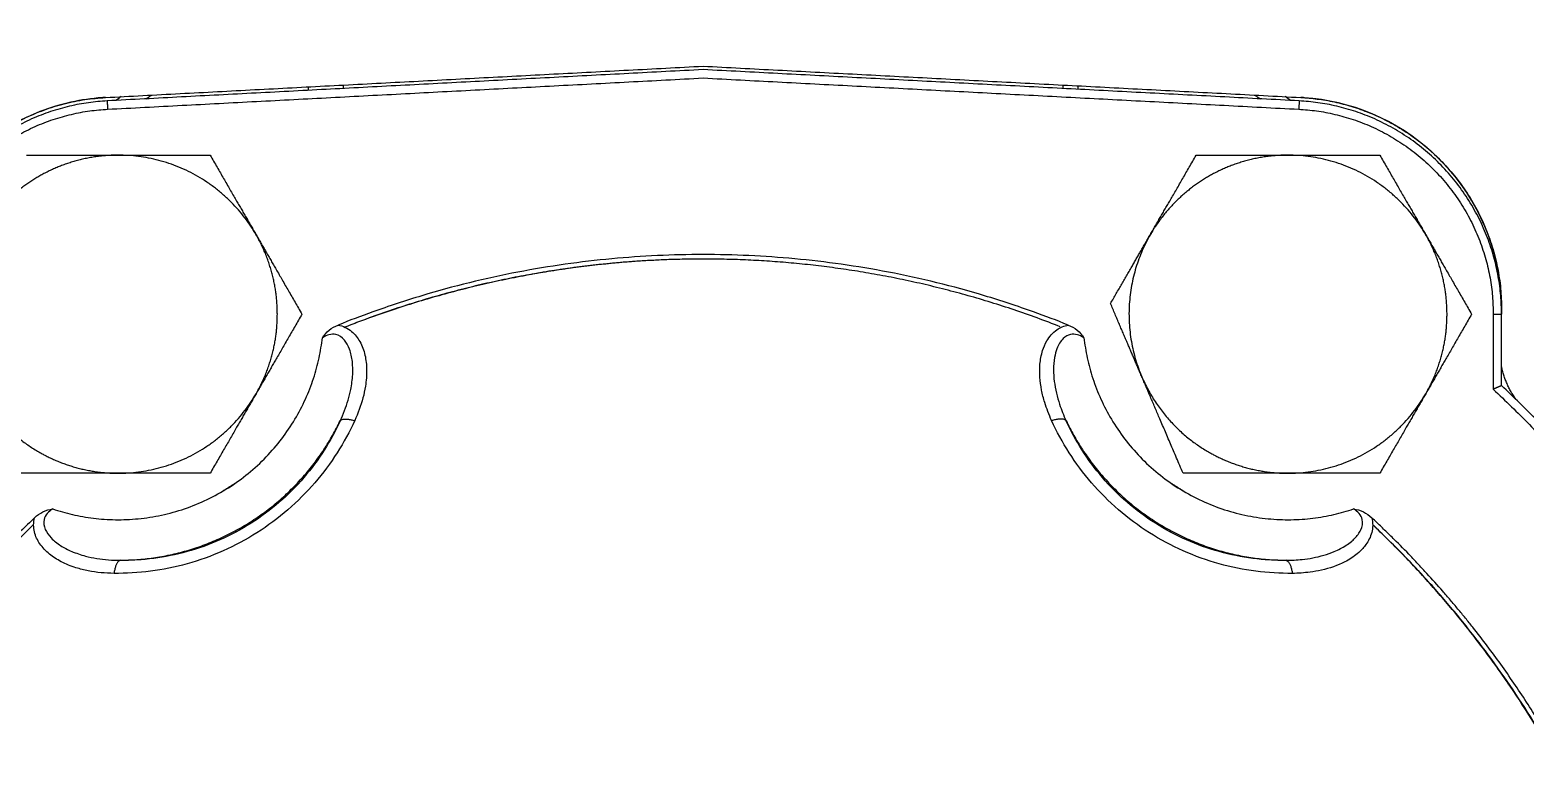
# Model space of a CAD drawing. Extents: x -6531732 to 89637, y -8915 to 32458.
# Drawn here: x 71359.5 to 71471.6, y 19931.1 to 19986.6 of the extents above; entities that cross this region are included whole.
import ezdxf

# ---------------------------------------------------------------- set-up
doc = ezdxf.new("R2010")
doc.units = 0
doc.layers.add('SAN-MC-TEXT', color=7, linetype='Continuous')

# ---------------------------------------------------------------- blocks, each defined once
blk = doc.blocks.new('VALVE_04.0 (100)_751_201_F')
for points, weights in [([(4.09, 10.53), (4.09, 12.5037), (2.376, 13.4825)], [1, 0.864838253941, 1]), ([(4.09, 10.53), (4.09, 12.5037), (2.376, 13.4825)], [1, 0.864838253941, 1]), ([(-2.355, 11.8), (-2.355, 12.3931), (-1.7627, 12.4241)], [1, 0.646042847864, 0.793228357921]), ([(-2.355, 11.8), (-2.355, 12.3931), (-1.7627, 12.4241)], [1, 0.646042847864, 0.793228357921]), ([(-1.758, 12.4141), (-2.355, 12.3828), (-2.355, 11.785)], [1, 0.725374342065, 1]), ([(-1.758, 12.4141), (-2.355, 12.3828), (-2.355, 11.785)], [1, 0.725374342065, 1]), ([(2.355, 11.785), (2.355, 12.3828), (1.758, 12.4141)], [1, 0.72537439996, 1]), ([(2.355, 11.785), (2.355, 12.3828), (1.758, 12.4141)], [1, 0.72537439996, 1]), ([(1.7627, 12.4241), (2.355, 12.3931), (2.355, 11.8)], [1, 0.646042847864, 0.793228357921]), ([(1.7627, 12.4241), (2.355, 12.3931), (2.355, 11.8)], [1, 0.646042847864, 0.793228357921]), ([(-2.3304, 11.785), (-2.3304, 12.3595), (-1.7567, 12.3895)], [1, 0.725374342065, 1]), ([(-2.3304, 11.785), (-2.3304, 12.3595), (-1.7567, 12.3895)], [1, 0.725374342065, 1]), ([(1.7567, 12.3895), (2.3304, 12.3595), (2.3304, 11.785)], [1, 0.72537439996, 1]), ([(1.7567, 12.3895), (2.3304, 12.3595), (2.3304, 11.785)], [1, 0.72537439996, 1]), ([(-1.9958, 12.254), (-1.8507, 12.254), (-1.725, 12.254)], [1.16924534799, 1.25968679041, 1.25968679041]), ([(-1.9958, 12.254), (-1.8507, 12.254), (-1.725, 12.254)], [1.16924534799, 1.25968679041, 1.25968679041]), ([(-1.3188, 12.0195), (-1.4542, 12.254), (-1.725, 12.254)], [0.803847577755, 0.696152420793, 0.803847580658]), ([(-1.3188, 12.0195), (-1.4542, 12.254), (-1.725, 12.254)], [0.803847577755, 0.696152420793, 0.803847580658]), ([(-1.725, 12.254), (-1.5993, 12.254), (-1.4542, 12.254)], [1.25968679041, 1.25968679041, 1.16924534799]), ([(-1.725, 12.254), (-1.5993, 12.254), (-1.4542, 12.254)], [1.25968679041, 1.25968679041, 1.16924534799]), ([(-1.4542, 12.254), (-1.3817, 12.1283), (-1.3188, 12.0195)], [1.16924534799, 1.25968679041, 1.25968679041]), ([(-1.4542, 12.254), (-1.3817, 12.1283), (-1.3188, 12.0195)], [1.16924534799, 1.25968679041, 1.25968679041]), ([(1.3188, 12.0195), (1.3817, 12.1283), (1.4542, 12.254)], [1.25968679041, 1.25968679041, 1.16924534799]), ([(1.3188, 12.0195), (1.3817, 12.1283), (1.4542, 12.254)], [1.25968679041, 1.25968679041, 1.16924534799]), ([(1.4542, 12.254), (1.5993, 12.254), (1.725, 12.254)], [1.16924534799, 1.25968679041, 1.25968679041]), ([(1.4542, 12.254), (1.5993, 12.254), (1.725, 12.254)], [1.16924534799, 1.25968679041, 1.25968679041]), ([(1.725, 12.254), (1.8507, 12.254), (1.9958, 12.254)], [1.25968679041, 1.25968679041, 1.16924534799]), ([(1.725, 12.254), (1.8507, 12.254), (1.9958, 12.254)], [1.25968679041, 1.25968679041, 1.16924534799]), ([(2.1312, 12.0195), (1.9958, 12.254), (1.725, 12.254)], [0.803847577755, 0.696152420793, 0.803847580658]), ([(2.1312, 12.0195), (1.9958, 12.254), (1.725, 12.254)], [0.803847577755, 0.696152420793, 0.803847580658]), ([(1.9958, 12.254), (2.0683, 12.1283), (2.1312, 12.0195)], [1.16924534799, 1.25968679041, 1.25968679041]), ([(1.9958, 12.254), (2.0683, 12.1283), (2.1312, 12.0195)], [1.16924534799, 1.25968679041, 1.25968679041]), ([(-1.3188, 12.0195), (-1.256, 11.9107), (-1.1834, 11.785)], [1.25968679041, 1.25968679041, 1.16924534799]), ([(-1.256, 11.785), (-1.256, 11.9107), (-1.3188, 12.0195)], [1, 0.866025404282, 0.803847577755]), ([(-1.3188, 12.0195), (-1.256, 11.9107), (-1.1834, 11.785)], [1.25968679041, 1.25968679041, 1.16924534799]), ([(-1.256, 11.785), (-1.256, 11.9107), (-1.3188, 12.0195)], [1, 0.866025404282, 0.803847577755]), ([(1.2015, 11.8163), (1.2634, 11.9236), (1.3188, 12.0195)], [1.18940878992, 1.25968679041, 1.25968679041]), ([(1.2015, 11.8163), (1.2634, 11.9236), (1.3188, 12.0195)], [1.18940878992, 1.25968679041, 1.25968679041]), ([(1.3188, 12.0195), (1.2015, 11.8163), (1.2938, 11.6006)], [0.803847581383, 0.708824126749, 0.781486140965]), ([(1.3188, 12.0195), (1.2015, 11.8163), (1.2938, 11.6006)], [0.803847581383, 0.708824126749, 0.781486140965]), ([(2.1312, 12.0195), (2.194, 11.9107), (2.2666, 11.785)], [1.25968679041, 1.25968679041, 1.16924534799]), ([(2.194, 11.785), (2.194, 11.9107), (2.1312, 12.0195)], [1, 0.866025404282, 0.803847577755]), ([(2.1312, 12.0195), (2.194, 11.9107), (2.2666, 11.785)], [1.25968679041, 1.25968679041, 1.16924534799]), ([(2.194, 11.785), (2.194, 11.9107), (2.1312, 12.0195)], [1, 0.866025404282, 0.803847577755]), ([(0, 11.9476), (-0.5414, 11.9476), (-1.0569, 11.7468)], [1, 0.902104793356, 0.842543472648]), ([(0, 11.9476), (-0.5454, 11.9476), (-1.0531, 11.7482)], [1, 0.901457541069, 0.841757546987]), ([(1.0531, 11.7482), (0.5454, 11.9476), (0, 11.9476)], [0.841754041087, 0.901454647574, 1]), ([(1.0531, 11.7482), (0.5454, 11.9476), (0, 11.9476)], [0.841754041087, 0.901454647574, 1]), ([(-1.3188, 11.5505), (-1.256, 11.6593), (-1.256, 11.785)], [0.803847574574, 0.866025400855, 1]), ([(-1.1834, 11.785), (-1.256, 11.6593), (-1.3188, 11.5505)], [1.16924534799, 1.25968679041, 1.25968679041]), ([(-1.1834, 11.785), (-1.256, 11.6593), (-1.3188, 11.5505)], [1.16924534799, 1.25968679041, 1.25968679041]), ([(-1.3188, 11.5505), (-1.256, 11.6593), (-1.256, 11.785)], [0.803847574574, 0.866025400855, 1]), ([(1.2938, 11.6006), (1.2502, 11.7024), (1.2015, 11.8163)], [1.25968679041, 1.25968679041, 1.18940878992]), ([(1.2938, 11.6006), (1.2502, 11.7024), (1.2015, 11.8163)], [1.25968679041, 1.25968679041, 1.18940878992]), ([(2.1312, 11.5505), (2.194, 11.6593), (2.194, 11.785)], [0.803847574574, 0.866025400855, 1]), ([(2.2666, 11.785), (2.194, 11.6593), (2.1312, 11.5505)], [1.16924534799, 1.25968679041, 1.25968679041]), ([(2.2666, 11.785), (2.194, 11.6593), (2.1312, 11.5505)], [1.16924534799, 1.25968679041, 1.25968679041]), ([(2.1312, 11.5505), (2.194, 11.6593), (2.194, 11.785)], [0.803847574574, 0.866025400855, 1]), ([(-1.9184, 11.2106), (-1.2088, 10.9717), (-1.1229, 11.7154)], [0.984334418595, 0.619346507198, 0.984334418595]), ([(-1.9184, 11.2106), (-1.2088, 10.9717), (-1.1229, 11.7154)], [0.984334418595, 0.619346507198, 0.984334418595]), ([(1.1229, 11.7154), (1.2088, 10.9717), (1.9184, 11.2106)], [0.984334418595, 0.619346507198, 0.984334418595]), ([(1.1229, 11.7154), (1.2088, 10.9717), (1.9184, 11.2106)], [0.984334418595, 0.619346507198, 0.984334418595]), ([(1.4155, 11.316), (1.3492, 11.4711), (1.2938, 11.6006)], [1.1461551799, 1.25968679041, 1.25968679041]), ([(1.4155, 11.316), (1.3492, 11.4711), (1.2938, 11.6006)], [1.1461551799, 1.25968679041, 1.25968679041]), ([(2.3972, 11.5342), (2.3657, 11.5779), (2.355, 11.6306)], [0.974618889588, 0.950928303587, 0.970785402174]), ([(2.3972, 11.5342), (2.3657, 11.5779), (2.355, 11.6306)], [0.974618889588, 0.950928303587, 0.970785402174]), ([(2.3304, 11.5638), (3.2568, 10.6992), (3.395, 9.4395)], [1, 0.937546225658, 1]), ([(2.3304, 11.5638), (3.2568, 10.6992), (3.395, 9.4395)], [1, 0.937546225658, 1]), ([(3.4177, 9.4582), (3.2743, 10.7111), (2.355, 11.5745)], [1, 0.938893588626, 1]), ([(3.4177, 9.4582), (3.2743, 10.7111), (2.355, 11.5745)], [1, 0.938893588626, 1]), ([(-1.725, 11.316), (-1.4542, 11.316), (-1.3188, 11.5505)], [0.803847579266, 0.69615242308, 0.803847574574]), ([(-1.725, 11.316), (-1.4542, 11.316), (-1.3188, 11.5505)], [0.803847579266, 0.69615242308, 0.803847574574]), ([(-1.3188, 11.5505), (-1.3817, 11.4417), (-1.4542, 11.316)], [1.25968679041, 1.25968679041, 1.16924534799]), ([(-1.3188, 11.5505), (-1.3817, 11.4417), (-1.4542, 11.316)], [1.25968679041, 1.25968679041, 1.16924534799]), ([(1.725, 11.316), (1.9958, 11.316), (2.1312, 11.5505)], [0.803847579266, 0.69615242308, 0.803847574574]), ([(1.725, 11.316), (1.9958, 11.316), (2.1312, 11.5505)], [0.803847579266, 0.69615242308, 0.803847574574]), ([(2.1312, 11.5505), (2.0683, 11.4417), (1.9958, 11.316)], [1.25968679041, 1.25968679041, 1.16924534799]), ([(2.1312, 11.5505), (2.0683, 11.4417), (1.9958, 11.316)], [1.25968679041, 1.25968679041, 1.16924534799]), ([(-1.7191, 11.0591), (-1.2666, 11.0627), (-1.0706, 11.4706)], [0.867499349347, 0.736181576447, 0.867499349347]), ([(-1.7191, 11.0591), (-1.2666, 11.0627), (-1.0706, 11.4706)], [0.867499349347, 0.736181576447, 0.867499349347]), ([(-1.0706, 11.4706), (-1.0631, 11.4819), (-1.0279, 11.4711)], [1, 0.838397861093, 1]), ([(-1.0706, 11.4706), (-1.0631, 11.4819), (-1.0279, 11.4711)], [1, 0.838397861093, 1]), ([(1.0706, 11.4706), (1.0631, 11.4819), (1.0279, 11.4711)], [1, 0.838397861093, 1]), ([(1.0706, 11.4706), (1.0631, 11.4819), (1.0279, 11.4711)], [1, 0.838397861093, 1]), ([(1.0706, 11.4706), (1.2666, 11.0627), (1.7191, 11.0591)], [0.867499349347, 0.736181576447, 0.867499349347]), ([(1.0706, 11.4706), (1.2666, 11.0627), (1.7191, 11.0591)], [0.867499349347, 0.736181576447, 0.867499349347]), ([(-1.725, 11.316), (-1.8658, 11.316), (-2.0345, 11.316)], [1.25968679041, 1.25968679041, 1.1461551799]), ([(-1.725, 11.316), (-1.8658, 11.316), (-2.0345, 11.316)], [1.25968679041, 1.25968679041, 1.1461551799]), ([(-1.4542, 11.316), (-1.5993, 11.316), (-1.725, 11.316)], [1.16924534799, 1.25968679041, 1.25968679041]), ([(-1.4542, 11.316), (-1.5993, 11.316), (-1.725, 11.316)], [1.16924534799, 1.25968679041, 1.25968679041]), ([(1.725, 11.316), (1.5842, 11.316), (1.4155, 11.316)], [1.25968679041, 1.25968679041, 1.1461551799]), ([(1.725, 11.316), (1.5842, 11.316), (1.4155, 11.316)], [1.25968679041, 1.25968679041, 1.1461551799]), ([(1.9958, 11.316), (1.8507, 11.316), (1.725, 11.316)], [1.16924534799, 1.25968679041, 1.25968679041]), ([(1.9958, 11.316), (1.8507, 11.316), (1.725, 11.316)], [1.16924534799, 1.25968679041, 1.25968679041]), ([(-1.4213, 11.2605), (-1.4004, 11.274), (-1.3793, 11.2871)], [0.863036744285, 0.863903148317, 0.864848707463]), ([(-1.4213, 11.2605), (-1.4004, 11.274), (-1.3793, 11.2871)], [0.863036744285, 0.863903148317, 0.864848707463]), ([(1.3793, 11.2871), (1.4004, 11.274), (1.4213, 11.2605)], [0.864848990367, 0.863903153905, 0.863036517011]), ([(1.3793, 11.2871), (1.4004, 11.274), (1.4213, 11.2605)], [0.864848990367, 0.863903153905, 0.863036517011]), ([(-1.9748, 11.1643), (-2.7177, 10.455), (-2.8593, 9.4222)], [0.765428211794, 0.728869426919, 0.778940561919]), ([(2.8581, 9.4268), (2.7293, 10.4493), (1.9748, 11.1641)], [0.780560036995, 0.72798846249, 0.765854293097]), ([(2.8581, 9.4268), (2.729, 10.452), (1.9778, 11.1614)], [0.780560036995, 0.727859984639, 0.766039911216]), ([(-1.7191, 11.0591), (-1.7326, 11.057), (-1.7377, 11.0206)], [1, 0.838397861093, 1]), ([(-1.7191, 11.0591), (-1.7326, 11.057), (-1.7377, 11.0206)], [1, 0.838397861093, 1]), ([(1.7191, 11.0591), (1.7326, 11.057), (1.7377, 11.0206)], [1, 0.838397861093, 1]), ([(1.7191, 11.0591), (1.7326, 11.057), (1.7377, 11.0206)], [1, 0.838397861093, 1])]:
    blk.add_rational_spline(points, weights, degree=2)
for points, degree in [([(-1.7627, 12.4241), (0, 12.5165)], 1), ([(-1.7627, 12.4241), (0, 12.5165)], 1), ([(0, 12.5063), (-1.758, 12.4141)], 1), ([(0, 12.5063), (-1.758, 12.4141)], 1), ([(-1.7567, 12.3895), (0, 12.4816)], 1), ([(-1.7567, 12.3895), (0, 12.4816)], 1), ([(0, 12.5165), (1.7627, 12.4241)], 1), ([(0, 12.5165), (1.7627, 12.4241)], 1), ([(1.758, 12.4141), (0, 12.5063)], 1), ([(1.758, 12.4141), (0, 12.5063)], 1), ([(0, 12.4816), (1.7567, 12.3895)], 1), ([(0, 12.4816), (1.7567, 12.3895)], 1), ([(-1.165, 12.4555), (-1.165, 12.4452)], 1), ([(-1.165, 12.4555), (-1.165, 12.4452)], 1), ([(-1.0613, 12.4506), (-1.0613, 12.4541), (-1.0613, 12.4575), (-1.0613, 12.4609)], 3), ([(-1.0613, 12.4506), (-1.0613, 12.4541), (-1.0613, 12.4575), (-1.0613, 12.4609)], 3), ([(1.0613, 12.4609), (1.0613, 12.4575), (1.0613, 12.4541), (1.0613, 12.4506)], 3), ([(1.0613, 12.4609), (1.0613, 12.4575), (1.0613, 12.4541), (1.0613, 12.4506)], 3), ([(1.105, 12.4586), (1.105, 12.4552), (1.105, 12.4518), (1.105, 12.4484)], 3), ([(1.105, 12.4586), (1.105, 12.4552), (1.105, 12.4518), (1.105, 12.4484)], 3), ([(-1.758, 12.4141), (-1.7567, 12.3895)], 1), ([(-1.758, 12.4141), (-1.7567, 12.3895)], 1), ([(-1.7162, 12.4266), (-1.7214, 12.4229), (-1.7266, 12.4192), (-1.7319, 12.4155)], 3), ([(-1.7162, 12.4266), (-1.7214, 12.4229), (-1.7266, 12.4192), (-1.7319, 12.4155)], 3), ([(1.7319, 12.4155), (1.7266, 12.4192), (1.7214, 12.4229), (1.7162, 12.4266)], 3), ([(1.7319, 12.4155), (1.7266, 12.4192), (1.7214, 12.4229), (1.7162, 12.4266)], 3), ([(1.758, 12.4141), (1.7567, 12.3895)], 1), ([(1.758, 12.4141), (1.7567, 12.3895)], 1), ([(2.3304, 11.785), (2.3304, 11.5638)], 1), ([(2.3304, 11.785), (2.355, 11.785)], 1), ([(2.3304, 11.785), (2.355, 11.785)], 1), ([(2.3304, 11.785), (2.3304, 11.5638)], 1), ([(2.355, 11.8), (2.355, 11.785)], 1), ([(2.355, 11.8), (2.355, 11.785)], 1), ([(2.355, 11.5745), (2.355, 11.785)], 1), ([(2.355, 11.5745), (2.355, 11.785)], 1), ([(-1.1229, 11.7154), (-1.1123, 11.7327), (-1.0957, 11.7458), (-1.0769, 11.753)], 3), ([(-1.1229, 11.7154), (-1.1123, 11.7327), (-1.0957, 11.7458), (-1.0769, 11.753)], 3), ([(1.0769, 11.753), (1.0957, 11.7458), (1.1123, 11.7327), (1.1229, 11.7154)], 3), ([(1.0769, 11.753), (1.0957, 11.7458), (1.1123, 11.7327), (1.1229, 11.7154)], 3), ([(2.355, 11.5745), (2.3427, 11.5692), (2.3304, 11.5638)], 2), ([(2.355, 11.5745), (2.3427, 11.5692), (2.3304, 11.5638)], 2), ([(-1.972, 11.1849), (-1.9575, 11.1989), (-1.9385, 11.2083), (-1.9184, 11.2106)], 3), ([(-1.972, 11.1849), (-1.9575, 11.1989), (-1.9385, 11.2083), (-1.9184, 11.2106)], 3), ([(1.9184, 11.2106), (1.9386, 11.2084), (1.9576, 11.1989), (1.972, 11.1847)], 3), ([(1.9184, 11.2106), (1.9386, 11.2084), (1.9576, 11.1989), (1.972, 11.1847)], 3)]:
    blk.add_open_spline(points, degree=degree)
for points, knots in [([(-1.7627, 12.4241), (-1.7662, 12.424), (-1.7698, 12.4237), (-1.7733, 12.4235), (-1.8337, 12.4193), (-1.8956, 12.4062), (-2.0524, 12.3453), (-2.1404, 12.2838), (-2.2959, 12.0972), (-2.3416, 11.976), (-2.3524, 11.8565), (-2.3542, 11.8376), (-2.355, 11.8187), (-2.355, 11.8)], [0, 0, 0, 0, 0.011934, 0.011934, 0.011934, 0.215797, 0.215797, 0.539041, 0.539041, 0.937017, 0.937017, 0.937017, 1, 1, 1, 1]), ([(-1.7627, 12.4241), (-1.7662, 12.424), (-1.7698, 12.4237), (-1.7733, 12.4235), (-1.8337, 12.4193), (-1.8956, 12.4062), (-2.0524, 12.3453), (-2.1404, 12.2838), (-2.2959, 12.0972), (-2.3416, 11.976), (-2.3524, 11.8565), (-2.3542, 11.8376), (-2.355, 11.8187), (-2.355, 11.8)], [0, 0, 0, 0, 0.011934, 0.011934, 0.011934, 0.215797, 0.215797, 0.539041, 0.539041, 0.937017, 0.937017, 0.937017, 1, 1, 1, 1]), ([(-1.6435, 12.4201), (-1.6403, 12.4222), (-1.6372, 12.4243), (-1.6315, 12.4281), (-1.6291, 12.4297), (-1.6266, 12.4313)], [31.1163117, 31.1163117, 31.1163117, 31.1163117, 31.3267057, 31.3267057, 31.4890206, 31.4890206, 31.4890206, 31.4890206]), ([(-1.6435, 12.4201), (-1.6403, 12.4222), (-1.6372, 12.4243), (-1.6315, 12.4281), (-1.6291, 12.4297), (-1.6266, 12.4313)], [31.1163117, 31.1163117, 31.1163117, 31.1163117, 31.3267057, 31.3267057, 31.4890206, 31.4890206, 31.4890206, 31.4890206]), ([(1.6266, 12.4313), (1.6291, 12.4297), (1.6315, 12.4281), (1.6372, 12.4243), (1.6403, 12.4222), (1.6435, 12.4201)], [11.6076594, 11.6076594, 11.6076594, 11.6076594, 11.7699741, 11.7699741, 11.9803791, 11.9803791, 11.9803791, 11.9803791]), ([(1.6266, 12.4313), (1.6291, 12.4297), (1.6315, 12.4281), (1.6372, 12.4243), (1.6403, 12.4222), (1.6435, 12.4201)], [11.6076594, 11.6076594, 11.6076594, 11.6076594, 11.7699741, 11.7699741, 11.9803791, 11.9803791, 11.9803791, 11.9803791]), ([(2.355, 11.8), (2.355, 11.8188), (2.3541, 11.8376), (2.3524, 11.8565), (2.3393, 12.0007), (2.2757, 12.1456), (2.0444, 12.3615), (1.907, 12.4142), (1.7733, 12.4235), (1.7698, 12.4237), (1.7662, 12.424), (1.7627, 12.4241)], [0, 0, 0, 0, 0.062457, 0.062457, 0.062457, 0.539532, 0.539532, 0.988134, 0.988134, 0.988134, 1, 1, 1, 1]), ([(2.355, 11.8), (2.355, 11.8188), (2.3541, 11.8376), (2.3524, 11.8565), (2.3393, 12.0007), (2.2757, 12.1456), (2.0444, 12.3615), (1.907, 12.4142), (1.7733, 12.4235), (1.7698, 12.4237), (1.7662, 12.424), (1.7627, 12.4241)], [0, 0, 0, 0, 0.062457, 0.062457, 0.062457, 0.539532, 0.539532, 0.988134, 0.988134, 0.988134, 1, 1, 1, 1]), ([(0, 11.9609), (-0.0902, 11.9609), (-0.2262, 11.9545), (-0.4083, 11.9332), (-0.5961, 11.9019), (-0.7861, 11.8554), (-0.9613, 11.7971), (-1.0431, 11.7665), (-1.0769, 11.753)], [0, 0, 0, 0, 0.00686374, 0.01037375, 0.01395875, 0.02137556, 0.02525265, 0.0280267, 0.0280267, 0.0280267, 0.0280267]), ([(0, 11.9609), (-0.0902, 11.9609), (-0.2262, 11.9545), (-0.4083, 11.9332), (-0.5961, 11.9019), (-0.7861, 11.8554), (-0.9613, 11.7971), (-1.0431, 11.7665), (-1.0769, 11.753)], [0, 0, 0, 0, 0.00686374, 0.01037375, 0.01395875, 0.02137556, 0.02525265, 0.0280267, 0.0280267, 0.0280267, 0.0280267]), ([(1.0769, 11.753), (1.0431, 11.7665), (0.9613, 11.7971), (0.7861, 11.8554), (0.5961, 11.9019), (0.4083, 11.9332), (0.2262, 11.9545), (0.0902, 11.9609), (0, 11.9609)], [0.0012075, 0.0012075, 0.0012075, 0.0012075, 0.00398246, 0.00785955, 0.01527635, 0.01886136, 0.02237137, 0.02923511, 0.02923511, 0.02923511, 0.02923511]), ([(1.0769, 11.753), (1.0431, 11.7665), (0.9613, 11.7971), (0.7861, 11.8554), (0.5961, 11.9019), (0.4083, 11.9332), (0.2262, 11.9545), (0.0902, 11.9609), (0, 11.9609)], [0.0012075, 0.0012075, 0.0012075, 0.0012075, 0.00398246, 0.00785955, 0.01527635, 0.01886136, 0.02237137, 0.02923511, 0.02923511, 0.02923511, 0.02923511]), ([(-1.0769, 11.753), (-1.0618, 11.7503), (-1.0483, 11.7435), (-1.0272, 11.726), (-1.0191, 11.7156), (-1.0057, 11.6918), (-1.0008, 11.6781), (-0.9944, 11.6502), (-0.9929, 11.6358), (-0.9923, 11.6052), (-0.9936, 11.5888), (-0.9981, 11.5609), (-1.0005, 11.5495), (-1.0096, 11.5154), (-1.0179, 11.493), (-1.0279, 11.4711)], [2.86951, 2.86951, 2.86951, 2.86951, 3.561936, 3.561936, 4.206012, 4.206012, 4.926389, 4.926389, 5.633641, 5.633641, 6.424504, 6.424504, 6.978502, 6.978502, 8.079896, 8.079896, 8.079896, 8.079896]), ([(-1.0769, 11.753), (-1.0618, 11.7503), (-1.0483, 11.7435), (-1.0272, 11.726), (-1.0191, 11.7156), (-1.0057, 11.6918), (-1.0008, 11.6781), (-0.9944, 11.6502), (-0.9929, 11.6358), (-0.9923, 11.6052), (-0.9936, 11.5888), (-0.9981, 11.5609), (-1.0005, 11.5495), (-1.0096, 11.5154), (-1.0179, 11.493), (-1.0279, 11.4711)], [2.86951, 2.86951, 2.86951, 2.86951, 3.561936, 3.561936, 4.206012, 4.206012, 4.926389, 4.926389, 5.633641, 5.633641, 6.424504, 6.424504, 6.978502, 6.978502, 8.079896, 8.079896, 8.079896, 8.079896]), ([(1.0279, 11.4711), (1.0199, 11.4887), (1.013, 11.5066), (1.0037, 11.5368), (1.0006, 11.549), (0.9932, 11.5867), (0.9912, 11.6123), (0.9946, 11.651), (0.9971, 11.6645), (1.0044, 11.6875), (1.0086, 11.6971), (1.0212, 11.7188), (1.0309, 11.7302), (1.053, 11.7458), (1.0644, 11.7508), (1.0769, 11.753)], [2, 2, 2, 2, 2.88352, 2.88352, 3.475482, 3.475482, 4.706169, 4.706169, 5.38585, 5.38585, 5.907946, 5.907946, 6.636866, 6.636866, 7.210668, 7.210668, 7.210668, 7.210668]), ([(1.0279, 11.4711), (1.0199, 11.4887), (1.013, 11.5066), (1.0037, 11.5368), (1.0006, 11.549), (0.9932, 11.5867), (0.9912, 11.6123), (0.9946, 11.651), (0.9971, 11.6645), (1.0044, 11.6875), (1.0086, 11.6971), (1.0212, 11.7188), (1.0309, 11.7302), (1.053, 11.7458), (1.0644, 11.7508), (1.0769, 11.753)], [2, 2, 2, 2, 2.88352, 2.88352, 3.475482, 3.475482, 4.706169, 4.706169, 5.38585, 5.38585, 5.907946, 5.907946, 6.636866, 6.636866, 7.210668, 7.210668, 7.210668, 7.210668]), ([(-1.0706, 11.4706), (-1.0614, 11.4906), (-1.0536, 11.511), (-1.0444, 11.5418), (-1.0418, 11.5522), (-1.0366, 11.5773), (-1.0346, 11.5921), (-1.0331, 11.6198), (-1.0333, 11.6327), (-1.0362, 11.658), (-1.0388, 11.6703), (-1.0468, 11.6918), (-1.0518, 11.7012), (-1.0652, 11.717), (-1.074, 11.7231), (-1.0902, 11.7266), (-1.1035, 11.7261), (-1.1166, 11.7196), (-1.1229, 11.7154)], [2, 2, 2, 2, 3.101394, 3.101394, 3.655392, 3.655392, 4.446255, 4.446255, 5.153507, 5.153507, 5.873884, 5.873884, 6.51796, 6.51796, 7.210386, 7.210386, 7.651693, 8.079896, 8.079896, 8.079896, 8.079896]), ([(-1.0706, 11.4706), (-1.0614, 11.4906), (-1.0536, 11.511), (-1.0444, 11.5418), (-1.0418, 11.5522), (-1.0366, 11.5773), (-1.0346, 11.5921), (-1.0331, 11.6198), (-1.0333, 11.6327), (-1.0362, 11.658), (-1.0388, 11.6703), (-1.0468, 11.6918), (-1.0518, 11.7012), (-1.0652, 11.717), (-1.074, 11.7231), (-1.0902, 11.7266), (-1.1035, 11.7261), (-1.1166, 11.7196), (-1.1229, 11.7154)], [2, 2, 2, 2, 3.101394, 3.101394, 3.655392, 3.655392, 4.446255, 4.446255, 5.153507, 5.153507, 5.873884, 5.873884, 6.51796, 6.51796, 7.210386, 7.210386, 7.651693, 8.079896, 8.079896, 8.079896, 8.079896]), ([(1.1229, 11.7154), (1.1166, 11.7196), (1.1035, 11.7261), (1.0902, 11.7266), (1.0757, 11.7235), (1.0682, 11.719), (1.0541, 11.705), (1.048, 11.6947), (1.0405, 11.6751), (1.0382, 11.6664), (1.0344, 11.6457), (1.0334, 11.6335), (1.0334, 11.5986), (1.0365, 11.5754), (1.0445, 11.5414), (1.0476, 11.5303), (1.0567, 11.5029), (1.0632, 11.4867), (1.0706, 11.4706)], [2, 2, 2, 2, 2.427889, 2.868872, 2.868872, 3.442675, 3.442675, 4.171595, 4.171595, 4.693691, 4.693691, 5.373372, 5.373372, 6.604059, 6.604059, 7.19602, 7.19602, 8.079541, 8.079541, 8.079541, 8.079541]), ([(1.1229, 11.7154), (1.1166, 11.7196), (1.1035, 11.7261), (1.0902, 11.7266), (1.0757, 11.7235), (1.0682, 11.719), (1.0541, 11.705), (1.048, 11.6947), (1.0405, 11.6751), (1.0382, 11.6664), (1.0344, 11.6457), (1.0334, 11.6335), (1.0334, 11.5986), (1.0365, 11.5754), (1.0445, 11.5414), (1.0476, 11.5303), (1.0567, 11.5029), (1.0632, 11.4867), (1.0706, 11.4706)], [2, 2, 2, 2, 2.427889, 2.868872, 2.868872, 3.442675, 3.442675, 4.171595, 4.171595, 4.693691, 4.693691, 5.373372, 5.373372, 6.604059, 6.604059, 7.19602, 7.19602, 8.079541, 8.079541, 8.079541, 8.079541]), ([(-1.0279, 11.4711), (-1.0574, 11.4065), (-1.0968, 11.3442), (-1.1697, 11.2598), (-1.1963, 11.2331), (-1.2534, 11.1837), (-1.284, 11.161), (-1.3481, 11.1203), (-1.3817, 11.1023), (-1.4507, 11.0716), (-1.4862, 11.0589), (-1.5936, 11.029), (-1.6667, 11.0198), (-1.7377, 11.0206)], [2, 2, 2, 2, 5.243952, 5.243952, 6.871044, 6.871044, 8.49938, 8.49938, 10.127717, 10.127717, 11.754809, 11.754809, 14.998761, 14.998761, 14.998761, 14.998761]), ([(-1.0279, 11.4711), (-1.0574, 11.4065), (-1.0968, 11.3442), (-1.1697, 11.2598), (-1.1963, 11.2331), (-1.2534, 11.1837), (-1.284, 11.161), (-1.3481, 11.1203), (-1.3817, 11.1023), (-1.4507, 11.0716), (-1.4862, 11.0589), (-1.5936, 11.029), (-1.6667, 11.0198), (-1.7377, 11.0206)], [2, 2, 2, 2, 5.243952, 5.243952, 6.871044, 6.871044, 8.49938, 8.49938, 10.127717, 10.127717, 11.754809, 11.754809, 14.998761, 14.998761, 14.998761, 14.998761]), ([(-1.0706, 11.4706), (-1.0975, 11.4116), (-1.1334, 11.3546), (-1.2, 11.2774), (-1.2243, 11.253), (-1.2765, 11.2078), (-1.3044, 11.187), (-1.363, 11.1498), (-1.3937, 11.1334), (-1.4568, 11.1054), (-1.4892, 11.0938), (-1.5874, 11.0665), (-1.6543, 11.0582), (-1.7191, 11.0591)], [2, 2, 2, 2, 5.243952, 5.243952, 6.871044, 6.871044, 8.49938, 8.49938, 10.127717, 10.127717, 11.754809, 11.754809, 14.998761, 14.998761, 14.998761, 14.998761]), ([(-1.0706, 11.4706), (-1.0975, 11.4116), (-1.1334, 11.3546), (-1.2, 11.2774), (-1.2243, 11.253), (-1.2765, 11.2078), (-1.3044, 11.187), (-1.363, 11.1498), (-1.3937, 11.1334), (-1.4568, 11.1054), (-1.4892, 11.0938), (-1.5874, 11.0665), (-1.6543, 11.0582), (-1.7191, 11.0591)], [2, 2, 2, 2, 5.243952, 5.243952, 6.871044, 6.871044, 8.49938, 8.49938, 10.127717, 10.127717, 11.754809, 11.754809, 14.998761, 14.998761, 14.998761, 14.998761]), ([(1.7377, 11.0206), (1.6667, 11.0198), (1.5936, 11.029), (1.4862, 11.0589), (1.4507, 11.0716), (1.3817, 11.1023), (1.3481, 11.1203), (1.284, 11.161), (1.2534, 11.1837), (1.1963, 11.2331), (1.1697, 11.2598), (1.0968, 11.3442), (1.0574, 11.4065), (1.0279, 11.4711)], [2, 2, 2, 2, 5.243952, 5.243952, 6.871044, 6.871044, 8.49938, 8.49938, 10.127717, 10.127717, 11.754809, 11.754809, 14.998761, 14.998761, 14.998761, 14.998761]), ([(1.7377, 11.0206), (1.6667, 11.0198), (1.5936, 11.029), (1.4862, 11.0589), (1.4507, 11.0716), (1.3817, 11.1023), (1.3481, 11.1203), (1.284, 11.161), (1.2534, 11.1837), (1.1963, 11.2331), (1.1697, 11.2598), (1.0968, 11.3442), (1.0574, 11.4065), (1.0279, 11.4711)], [2, 2, 2, 2, 5.243952, 5.243952, 6.871044, 6.871044, 8.49938, 8.49938, 10.127717, 10.127717, 11.754809, 11.754809, 14.998761, 14.998761, 14.998761, 14.998761]), ([(1.7191, 11.0591), (1.6543, 11.0582), (1.5874, 11.0665), (1.4892, 11.0938), (1.4568, 11.1054), (1.3937, 11.1334), (1.363, 11.1498), (1.3044, 11.187), (1.2765, 11.2078), (1.2243, 11.253), (1.2, 11.2774), (1.1334, 11.3546), (1.0975, 11.4116), (1.0706, 11.4706)], [2, 2, 2, 2, 5.243952, 5.243952, 6.871044, 6.871044, 8.49938, 8.49938, 10.127717, 10.127717, 11.754809, 11.754809, 14.998761, 14.998761, 14.998761, 14.998761]), ([(1.7191, 11.0591), (1.6543, 11.0582), (1.5874, 11.0665), (1.4892, 11.0938), (1.4568, 11.1054), (1.3937, 11.1334), (1.363, 11.1498), (1.3044, 11.187), (1.2765, 11.2078), (1.2243, 11.253), (1.2, 11.2774), (1.1334, 11.3546), (1.0975, 11.4116), (1.0706, 11.4706)], [2, 2, 2, 2, 5.243952, 5.243952, 6.871044, 6.871044, 8.49938, 8.49938, 10.127717, 10.127717, 11.754809, 11.754809, 14.998761, 14.998761, 14.998761, 14.998761]), ([(-1.9184, 11.2106), (-1.9249, 11.2067), (-1.9363, 11.1975), (-1.9425, 11.1857), (-1.9461, 11.1699), (-1.9445, 11.1597), (-1.9365, 11.1413), (-1.9303, 11.1328), (-1.915, 11.1167), (-1.9055, 11.1093), (-1.885, 11.0962), (-1.8741, 11.0905), (-1.8497, 11.0801), (-1.836, 11.0755), (-1.811, 11.0689), (-1.7999, 11.0666), (-1.766, 11.061), (-1.7427, 11.0592), (-1.7191, 11.0591)], [2, 2, 2, 2, 2.428884, 2.870892, 2.870892, 3.53791, 3.53791, 4.172911, 4.172911, 4.865445, 4.865445, 5.542544, 5.542544, 6.307485, 6.307485, 6.900945, 6.900945, 8.080013, 8.080013, 8.080013, 8.080013]), ([(-1.9184, 11.2106), (-1.9249, 11.2067), (-1.9363, 11.1975), (-1.9425, 11.1857), (-1.9461, 11.1699), (-1.9445, 11.1597), (-1.9365, 11.1413), (-1.9303, 11.1328), (-1.915, 11.1167), (-1.9055, 11.1093), (-1.885, 11.0962), (-1.8741, 11.0905), (-1.8497, 11.0801), (-1.836, 11.0755), (-1.811, 11.0689), (-1.7999, 11.0666), (-1.766, 11.061), (-1.7427, 11.0592), (-1.7191, 11.0591)], [2, 2, 2, 2, 2.428884, 2.870892, 2.870892, 3.53791, 3.53791, 4.172911, 4.172911, 4.865445, 4.865445, 5.542544, 5.542544, 6.307485, 6.307485, 6.900945, 6.900945, 8.080013, 8.080013, 8.080013, 8.080013]), ([(1.7191, 11.0591), (1.7352, 11.0592), (1.7511, 11.06), (1.7773, 11.0629), (1.7877, 11.0644), (1.8201, 11.0706), (1.8415, 11.0767), (1.8738, 11.0903), (1.8856, 11.0964), (1.9018, 11.107), (1.907, 11.1108), (1.9152, 11.1175), (1.9183, 11.1204), (1.929, 11.1311), (1.9355, 11.1397), (1.9443, 11.1587), (1.9462, 11.1693), (1.9425, 11.1856), (1.9364, 11.1975), (1.9249, 11.2067), (1.9184, 11.2106)], [2, 2, 2, 2, 2.804208, 2.804208, 3.342699, 3.342699, 4.514963, 4.514963, 5.241173, 5.241173, 5.609309, 5.609309, 5.857188, 5.857188, 6.509624, 6.509624, 7.206359, 7.206359, 7.649807, 8.080086, 8.080086, 8.080086, 8.080086]), ([(1.7191, 11.0591), (1.7352, 11.0592), (1.7511, 11.06), (1.7773, 11.0629), (1.7877, 11.0644), (1.8201, 11.0706), (1.8415, 11.0767), (1.8738, 11.0903), (1.8856, 11.0964), (1.9018, 11.107), (1.907, 11.1108), (1.9152, 11.1175), (1.9183, 11.1204), (1.929, 11.1311), (1.9355, 11.1397), (1.9443, 11.1587), (1.9462, 11.1693), (1.9425, 11.1856), (1.9364, 11.1975), (1.9249, 11.2067), (1.9184, 11.2106)], [2, 2, 2, 2, 2.804208, 2.804208, 3.342699, 3.342699, 4.514963, 4.514963, 5.241173, 5.241173, 5.609309, 5.609309, 5.857188, 5.857188, 6.509624, 6.509624, 7.206359, 7.206359, 7.649807, 8.080086, 8.080086, 8.080086, 8.080086]), ([(-1.9719, 11.1848), (-1.9858, 11.1718), (-2.0247, 11.1344), (-2.0796, 11.08), (-2.1428, 11.0118), (-2.1966, 10.9511), (-2.256, 10.8801), (-2.3194, 10.7991), (-2.3919, 10.6979), (-2.4891, 10.5478), (-2.5754, 10.392), (-2.6502, 10.2318), (-2.7167, 10.0708), (-2.7719, 9.9062), (-2.8157, 9.7392), (-2.8485, 9.5874), (-2.8656, 9.4767), (-2.8737, 9.4082)], [0.00121052, 0.00121052, 0.00121052, 0.00121052, 0.00265918, 0.00532198, 0.00709906, 0.00974277, 0.01150585, 0.01414902, 0.01757607, 0.02099109, 0.02777282, 0.03113079, 0.03446215, 0.04104289, 0.04434346, 0.04761224, 0.05287348, 0.05287348, 0.05287348, 0.05287348]), ([(-1.9719, 11.1848), (-1.9858, 11.1718), (-2.0247, 11.1344), (-2.0796, 11.08), (-2.1428, 11.0118), (-2.1966, 10.9511), (-2.256, 10.8801), (-2.3194, 10.7991), (-2.3919, 10.6979), (-2.4891, 10.5478), (-2.5754, 10.392), (-2.6502, 10.2318), (-2.7167, 10.0708), (-2.7719, 9.9062), (-2.8157, 9.7392), (-2.8485, 9.5874), (-2.8656, 9.4767), (-2.8737, 9.4082)], [0.00121052, 0.00121052, 0.00121052, 0.00121052, 0.00265918, 0.00532198, 0.00709906, 0.00974277, 0.01150585, 0.01414902, 0.01757607, 0.02099109, 0.02777282, 0.03113079, 0.03446215, 0.04104289, 0.04434346, 0.04761224, 0.05287348, 0.05287348, 0.05287348, 0.05287348]), ([(-1.7377, 11.0206), (-1.7635, 11.0209), (-1.789, 11.0232), (-1.826, 11.0304), (-1.8381, 11.0335), (-1.8652, 11.042), (-1.8799, 11.0479), (-1.906, 11.0615), (-1.9176, 11.069), (-1.9388, 11.0864), (-1.9485, 11.0965), (-1.9636, 11.1184), (-1.9693, 11.13), (-1.9756, 11.156), (-1.9758, 11.1706), (-1.972, 11.1849)], [2, 2, 2, 2, 3.179068, 3.179068, 3.772528, 3.772528, 4.537468, 4.537468, 5.214568, 5.214568, 5.907102, 5.907102, 6.542103, 6.542103, 7.209121, 7.209121, 7.209121, 7.209121]), ([(-1.7377, 11.0206), (-1.7635, 11.0209), (-1.789, 11.0232), (-1.826, 11.0304), (-1.8381, 11.0335), (-1.8652, 11.042), (-1.8799, 11.0479), (-1.906, 11.0615), (-1.9176, 11.069), (-1.9388, 11.0864), (-1.9485, 11.0965), (-1.9636, 11.1184), (-1.9693, 11.13), (-1.9756, 11.156), (-1.9758, 11.1706), (-1.972, 11.1849)], [2, 2, 2, 2, 3.179068, 3.179068, 3.772528, 3.772528, 4.537468, 4.537468, 5.214568, 5.214568, 5.907102, 5.907102, 6.542103, 6.542103, 7.209121, 7.209121, 7.209121, 7.209121]), ([(1.972, 11.1847), (1.976, 11.1698), (1.9755, 11.1546), (1.9684, 11.1278), (1.9623, 11.116), (1.9518, 11.1014), (1.9486, 11.0976), (1.9404, 11.0884), (1.935, 11.0834), (1.9181, 11.0693), (1.9057, 11.0613), (1.8712, 11.0435), (1.8479, 11.0356), (1.8127, 11.0277), (1.8013, 11.0257), (1.7728, 11.022), (1.7553, 11.0208), (1.7377, 11.0206)], [2.873727, 2.873727, 2.873727, 2.873727, 3.570462, 3.570462, 4.222897, 4.222897, 4.470777, 4.470777, 4.838913, 4.838913, 5.565122, 5.565122, 6.737387, 6.737387, 7.275878, 7.275878, 8.080086, 8.080086, 8.080086, 8.080086]), ([(1.972, 11.1847), (1.976, 11.1698), (1.9755, 11.1546), (1.9684, 11.1278), (1.9623, 11.116), (1.9518, 11.1014), (1.9486, 11.0976), (1.9404, 11.0884), (1.935, 11.0834), (1.9181, 11.0693), (1.9057, 11.0613), (1.8712, 11.0435), (1.8479, 11.0356), (1.8127, 11.0277), (1.8013, 11.0257), (1.7728, 11.022), (1.7553, 11.0208), (1.7377, 11.0206)], [2.873727, 2.873727, 2.873727, 2.873727, 3.570462, 3.570462, 4.222897, 4.222897, 4.470777, 4.470777, 4.838913, 4.838913, 5.565122, 5.565122, 6.737387, 6.737387, 7.275878, 7.275878, 8.080086, 8.080086, 8.080086, 8.080086]), ([(2.8737, 9.4082), (2.8656, 9.4768), (2.8485, 9.5874), (2.8157, 9.7392), (2.7719, 9.9062), (2.7167, 10.0708), (2.6502, 10.2318), (2.5943, 10.3516), (2.5429, 10.4497), (2.4989, 10.527), (2.4529, 10.6038), (2.4041, 10.679), (2.3527, 10.7526), (2.3124, 10.8075), (2.2774, 10.8527), (2.2484, 10.8888), (2.2263, 10.9156), (2.2038, 10.942), (2.1738, 10.9772), (2.1428, 11.0117), (2.1112, 11.0458), (2.0794, 11.0798), (2.0464, 11.1127), (2.0132, 11.1454), (1.9911, 11.1666), (1.9773, 11.1796), (1.972, 11.1847)], [0.00120337, 0.00120337, 0.00120337, 0.00120337, 0.00646444, 0.00973321, 0.01303379, 0.01961453, 0.02294589, 0.02630386, 0.02968433, 0.03138279, 0.03308609, 0.03650111, 0.03821338, 0.03992822, 0.04169002, 0.04257143, 0.04345301, 0.04433451, 0.04521597, 0.04697837, 0.04786719, 0.04875546, 0.05053002, 0.05141829, 0.05230558, 0.05286292, 0.05286292, 0.05286292, 0.05286292]), ([(2.8737, 9.4082), (2.8656, 9.4768), (2.8485, 9.5874), (2.8157, 9.7392), (2.7719, 9.9062), (2.7167, 10.0708), (2.6502, 10.2318), (2.5943, 10.3516), (2.5429, 10.4497), (2.4989, 10.527), (2.4529, 10.6038), (2.4041, 10.679), (2.3527, 10.7526), (2.3124, 10.8075), (2.2774, 10.8527), (2.2484, 10.8888), (2.2263, 10.9156), (2.2038, 10.942), (2.1738, 10.9772), (2.1428, 11.0117), (2.1112, 11.0458), (2.0794, 11.0798), (2.0464, 11.1127), (2.0132, 11.1454), (1.9911, 11.1666), (1.9773, 11.1796), (1.972, 11.1847)], [0.00120337, 0.00120337, 0.00120337, 0.00120337, 0.00646444, 0.00973321, 0.01303379, 0.01961453, 0.02294589, 0.02630386, 0.02968433, 0.03138279, 0.03308609, 0.03650111, 0.03821338, 0.03992822, 0.04169002, 0.04257143, 0.04345301, 0.04433451, 0.04521597, 0.04697837, 0.04786719, 0.04875546, 0.05053002, 0.05141829, 0.05230558, 0.05286292, 0.05286292, 0.05286292, 0.05286292])]:
    blk.add_open_spline(points, degree=3, knots=knots)
for points, weights, knots in [([(-1.725, 12.254), (-1.8507, 12.254), (-1.9595, 12.1912), (-2.0683, 12.1283), (-2.1312, 12.0195)], [0.803847580658, 0.866025407409, 1, 0.86602540819, 0.803847581383], [19.809435, 19.809435, 19.809435, 27.060191, 27.060191, 34.310947, 34.310947, 34.310947]), ([(-1.725, 12.254), (-1.8507, 12.254), (-1.9595, 12.1912), (-2.0683, 12.1283), (-2.1312, 12.0195)], [0.803847580658, 0.866025407409, 1, 0.86602540819, 0.803847581383], [19.809435, 19.809435, 19.809435, 27.060191, 27.060191, 34.310947, 34.310947, 34.310947]), ([(1.725, 12.254), (1.5993, 12.254), (1.4905, 12.1912), (1.3817, 12.1283), (1.3188, 12.0195)], [0.803847580658, 0.866025407409, 1, 0.86602540819, 0.803847581383], [19.809435, 19.809435, 19.809435, 27.060191, 27.060191, 34.310947, 34.310947, 34.310947]), ([(1.725, 12.254), (1.5993, 12.254), (1.4905, 12.1912), (1.3817, 12.1283), (1.3188, 12.0195)], [0.803847580658, 0.866025407409, 1, 0.86602540819, 0.803847581383], [19.809435, 19.809435, 19.809435, 27.060191, 27.060191, 34.310947, 34.310947, 34.310947]), ([(-2.1562, 11.6006), (-2.0948, 11.4569), (-1.9595, 11.3788), (-1.8507, 11.316), (-1.725, 11.316)], [0.781486140965, 0.838721672894, 1, 0.86602540591, 0.803847579266], [45.391938, 45.391938, 45.391938, 54.120382, 54.120382, 61.371139, 61.371139, 61.371139]), ([(-2.1562, 11.6006), (-2.0948, 11.4569), (-1.9595, 11.3788), (-1.8507, 11.316), (-1.725, 11.316)], [0.781486140965, 0.838721672894, 1, 0.86602540591, 0.803847579266], [45.391938, 45.391938, 45.391938, 54.120382, 54.120382, 61.371139, 61.371139, 61.371139]), ([(1.2938, 11.6006), (1.3552, 11.4569), (1.4905, 11.3788), (1.5993, 11.316), (1.725, 11.316)], [0.781486140965, 0.838721672894, 1, 0.86602540591, 0.803847579266], [45.391938, 45.391938, 45.391938, 54.120382, 54.120382, 61.371139, 61.371139, 61.371139]), ([(1.2938, 11.6006), (1.3552, 11.4569), (1.4905, 11.3788), (1.5993, 11.316), (1.725, 11.316)], [0.781486140965, 0.838721672894, 1, 0.86602540591, 0.803847579266], [45.391938, 45.391938, 45.391938, 54.120382, 54.120382, 61.371139, 61.371139, 61.371139])]:
    blk.add_rational_spline(points, weights, degree=2, knots=knots)

msp = doc.modelspace()

# ---------------------------------------------------------------- block references
at = {"layer": 'SAN-MC-TEXT', "xscale": 25.4, "yscale": 25.4, "zscale": 25.4}
msp.add_blockref('VALVE_04.0 (100)_751_201_F', (71409.99, 19665.94), dxfattribs=at)

doc.saveas('drawing.dxf')
